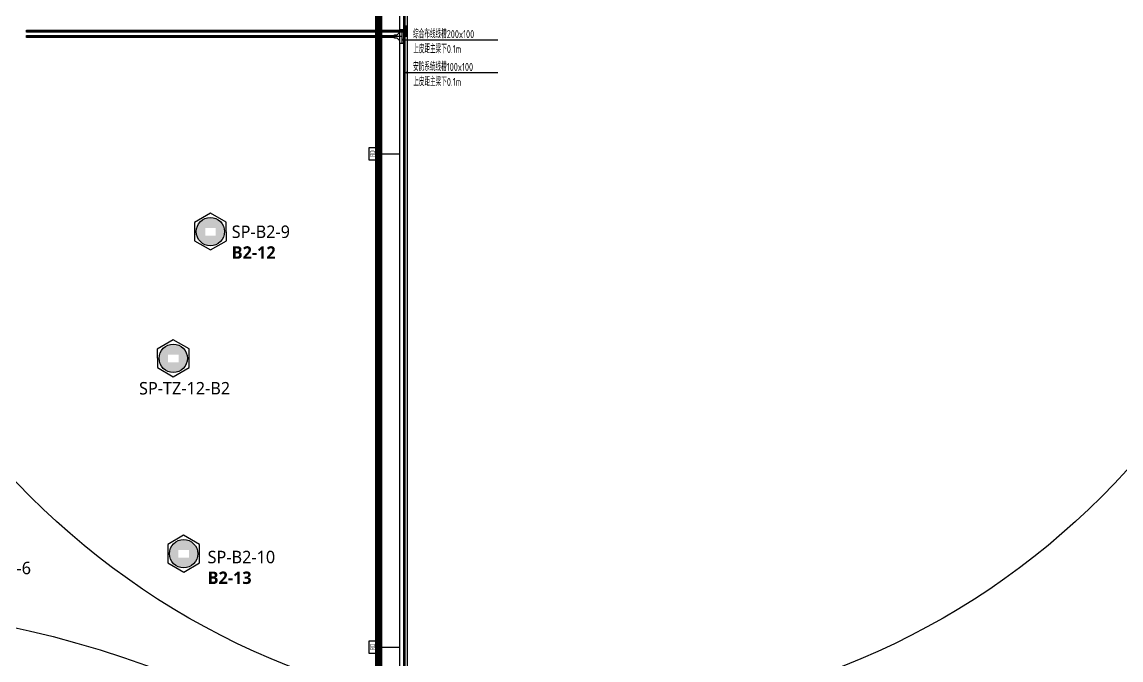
# Model space of a CAD drawing. Extents: x 444086 to 1693832, y -6784 to 371769.
# Drawn here: x 1487082 to 1548860, y 189516 to 225366 of the extents above; entities that cross this region are included whole.
import ezdxf

# ---------------------------------------------------------------- set-up
doc = ezdxf.new("R2010")
doc.units = 0
doc.header["$LTSCALE"] = 1000
doc.header["$MEASUREMENT"] = 0
doc.linetypes.add('SZGX_a-zzgr$0$DASHDOT2', pattern=[6, 3, -1.5, 0, -1.5])
for name, color, linetype in [('AP', 7, 'CONTINUOUS'), ('CABLETRAY_DOTE', 5, 'CONTINUOUS'), ('CABLETRAY_WEAK', 6, 'CONTINUOUS'), ('T-I-CHANNELS', 2, 'CONTINUOUS'), ('T-R-INTEGRATE', 1, 'CONTINUOUS'), ('T-SYSTEM BLOCK', 4, 'CONTINUOUS'), ('T-TEXT', 7, 'CONTINUOUS'), ('WALL', 9, 'CONTINUOUS'), ('WIRE-通讯', 4, 'CONTINUOUS')]:
    doc.layers.add(name, color=color, linetype=linetype)
doc.layers.add('Arc_建筑红线', color=8, linetype='CONTINUOUS', lineweight=40)
doc.styles.add('GBSTYLE', font='gbxwxt.shx', dxfattribs={"width": 0.6, "bigfont": 'gbhzfs.shx'})
doc.styles.get("Standard").update_dxf_attribs({"font": 'GBENOR', "bigfont": 'GBCBIG'})

# ---------------------------------------------------------------- blocks, each defined once
blk = doc.blocks.new('A$C78FD1D7B')
at = {"layer": 'T-SYSTEM BLOCK'}
blk.add_lwpolyline([(-300, 0), (300, 0), (300, 400), (-300, 400)], close=True, dxfattribs=at)
at = {"layer": 'T-TEXT', "style": 'GBSTYLE', "width": 0.7}
blk.add_text('RD', height=250, dxfattribs=at).set_placement((-149, 88))
blk = doc.blocks.new('A$C27A92A3A')
at = {"layer": 'T-TEXT', "linetype": 'ByBlock'}
h = blk.add_hatch(color=7, dxfattribs=at)
edge = h.paths.add_edge_path()
edge.add_arc((-82800, 81671), 37.5, 0, 360)
h = blk.add_hatch(color=7, dxfattribs=at)
edge = h.paths.add_edge_path()
edge.add_arc((-82600, 79826.5), 37.5, 0, 360)
at = {"layer": 'CABLETRAY_WEAK'}
for p, q in [((-82700, 40550.4, 0), (-82700, 86700.4, 0)), ((-82700, 40550.4, 0), (-82700, 86700.4, 0)), ((-82600, 86700.4, 0), (-82600, 40550.4, 0)), ((-82600, 86700.4, 0), (-82600, 40550.4, 0))]:
    blk.add_line(p, q, dxfattribs=at)
at = {"layer": 'T-I-CHANNELS'}
for p, q in [((-83000, 40401.3, 0), (-83000, 86350.4, 0)), ((-82800, 86350.4, 0), (-82800, 40401.3, 0))]:
    blk.add_line(p, q, dxfattribs=at)
at = {"layer": 'T-TEXT', "color": 7, "linetype": 'ByBlock'}
for p, q in [((-82800, 81671), (-77487, 81671)), ((-82600, 79826.5), (-77487, 79826.5))]:
    blk.add_line(p, q, dxfattribs=at)
for centre in [(-82800, 81671), (-82600, 79826.5)]:
    blk.add_circle(centre, 37.5, dxfattribs=at)
at = {"layer": 'T-TEXT', "color": 7, "linetype": 'ByBlock', "style": 'GBSTYLE', "width": 0.7}
for s, p in [('综合布线线槽200x100', (-82258.2, 81760.4)), ('上皮距主梁下0.1m', (-82250.3, 80919.8)), ('安防系统线槽100x100', (-82258.2, 79915.8)), ('上皮距主梁下0.1m', (-82250.3, 79075.2))]:
    blk.add_text(s, height=450, dxfattribs=at).set_placement(p)
blk = doc.blocks.new('A$C52D40F68')
at = {"layer": 'CABLETRAY_WEAK'}
blk.add_blockref('A$C27A92A3A', (189628, -151726, 0), dxfattribs=at)

msp = doc.modelspace()

# ---------------------------------------------------------------- hatches: boundary and pattern name
at = {"layer": 'WALL', "linetype": 'ByBlock'}
h = msp.add_hatch(dxfattribs=at)
h.set_pattern_fill('ESCHER', color=3)
h.set_pattern_definition([(60, (-1379573.87, -2188179.894), (-30.47999999, -7e-09), [27.94, -2.54]), (180, (-1379573.87, -2188179.894), (15.24, -26.3964543), [27.94, -2.54]), (300, (-1379573.87, -2188179.894), (30.47999999, -7e-09), [27.94, -2.54]), (60, (-1379571.33, -2188179.894), (-30.47999999, -7e-09), [5.08, -25.4]), (300, (-1379571.33, -2188179.894), (30.47999999, -7e-09), [5.08, -25.4]), (60, (-1379575.14, -2188177.695), (-30.47999999, -7e-09), [5.08, -25.4]), (180, (-1379575.14, -2188177.695), (15.24, -26.3964543), [5.08, -25.4]), (300, (-1379575.14, -2188182.094), (30.47999999, -7e-09), [5.08, -25.4]), (180, (-1379575.14, -2188182.094), (15.24, -26.3964543), [5.08, -25.4]), (60, (-1379584.03, -2188179.894), (-30.47999999, -7e-09), [5.08, -25.4]), (300, (-1379584.03, -2188179.894), (30.47999999, -7e-09), [5.08, -25.4]), (60, (-1379568.79, -2188188.693), (-30.47999999, -7e-09), [5.08, -25.4]), (180, (-1379568.79, -2188188.693), (15.24, -26.3964543), [5.08, -25.4]), (300, (-1379568.79, -2188171.095), (30.47999999, -7e-09), [5.08, -25.4]), (180, (-1379568.79, -2188171.095), (15.24, -26.3964543), [5.08, -25.4]), (0, (-1379568.79, -2188175.495), (-15.24, 26.3964543), [17.78, -12.7]), (0, (-1379568.79, -2188184.294), (-15.24, 26.3964543), [17.78, -12.7]), (120, (-1379572.6, -2188173.295), (-30.47999999, 7e-09), [17.78, -12.7]), (120, (-1379580.22, -2188177.695), (-30.47999999, 7e-09), [17.78, -12.7]), (240, (-1379580.22, -2188182.094), (15.23999999, -26.3964543), [17.78, -12.7]), (240, (-1379572.6, -2188186.493), (15.23999999, -26.3964543), [17.78, -12.7])])
h.paths.add_polyline_path([(1496878, 213586, 1), (1498470, 213586, 1)])
h.paths.add_polyline_path([(1497968, 213791), (1497968, 213357), (1497380, 213357), (1497380, 213791)], flags=16)
h = msp.add_hatch(dxfattribs=at)
h.set_pattern_fill('ESCHER', color=1)
h.set_pattern_definition([(60, (-1381661.201, -2195298.594), (-30.47999999, -7e-09), [27.94, -2.54]), (180, (-1381661.201, -2195298.594), (15.24, -26.3964543), [27.94, -2.54]), (300, (-1381661.201, -2195298.594), (30.47999999, -7e-09), [27.94, -2.54]), (60, (-1381658.661, -2195298.594), (-30.47999999, -7e-09), [5.08, -25.4]), (300, (-1381658.661, -2195298.594), (30.47999999, -7e-09), [5.08, -25.4]), (60, (-1381662.471, -2195296.394), (-30.47999999, -7e-09), [5.08, -25.4]), (180, (-1381662.471, -2195296.394), (15.24, -26.3964543), [5.08, -25.4]), (300, (-1381662.471, -2195300.794), (30.47999999, -7e-09), [5.08, -25.4]), (180, (-1381662.471, -2195300.794), (15.24, -26.3964543), [5.08, -25.4]), (60, (-1381671.361, -2195298.594), (-30.47999999, -7e-09), [5.08, -25.4]), (300, (-1381671.361, -2195298.594), (30.47999999, -7e-09), [5.08, -25.4]), (60, (-1381656.121, -2195307.393), (-30.47999999, -7e-09), [5.08, -25.4]), (180, (-1381656.121, -2195307.393), (15.24, -26.3964543), [5.08, -25.4]), (300, (-1381656.121, -2195289.795), (30.47999999, -7e-09), [5.08, -25.4]), (180, (-1381656.121, -2195289.795), (15.24, -26.3964543), [5.08, -25.4]), (0, (-1381656.121, -2195294.194), (-15.24, 26.3964543), [17.78, -12.7]), (0, (-1381656.121, -2195302.993), (-15.24, 26.3964543), [17.78, -12.7]), (120, (-1381659.931, -2195291.995), (-30.47999999, 7e-09), [17.78, -12.7]), (120, (-1381667.551, -2195296.394), (-30.47999999, 7e-09), [17.78, -12.7]), (240, (-1381667.551, -2195300.794), (15.23999999, -26.3964543), [17.78, -12.7]), (240, (-1381659.931, -2195305.193), (15.23999999, -26.3964543), [17.78, -12.7])])
h.paths.add_polyline_path([(1494791, 206468, 1), (1496383, 206468, 1)])
h.paths.add_polyline_path([(1495881, 206673), (1495881, 206238), (1495293, 206238), (1495293, 206673)], flags=16)
h = msp.add_hatch(dxfattribs=at)
h.set_pattern_fill('ESCHER', color=3)
h.set_pattern_definition([(60, (-1381077.44, -2206275.648), (-30.47999999, -7e-09), [27.94, -2.54]), (180, (-1381077.44, -2206275.648), (15.24, -26.3964543), [27.94, -2.54]), (300, (-1381077.44, -2206275.648), (30.47999999, -7e-09), [27.94, -2.54]), (60, (-1381074.9, -2206275.648), (-30.47999999, -7e-09), [5.08, -25.4]), (300, (-1381074.9, -2206275.648), (30.47999999, -7e-09), [5.08, -25.4]), (60, (-1381078.71, -2206273.448), (-30.47999999, -7e-09), [5.08, -25.4]), (180, (-1381078.71, -2206273.448), (15.24, -26.3964543), [5.08, -25.4]), (300, (-1381078.71, -2206277.848), (30.47999999, -7e-09), [5.08, -25.4]), (180, (-1381078.71, -2206277.848), (15.24, -26.3964543), [5.08, -25.4]), (60, (-1381087.6, -2206275.648), (-30.47999999, -7e-09), [5.08, -25.4]), (300, (-1381087.6, -2206275.648), (30.47999999, -7e-09), [5.08, -25.4]), (60, (-1381072.36, -2206284.447), (-30.47999999, -7e-09), [5.08, -25.4]), (180, (-1381072.36, -2206284.447), (15.24, -26.3964543), [5.08, -25.4]), (300, (-1381072.36, -2206266.85), (30.47999999, -7e-09), [5.08, -25.4]), (180, (-1381072.36, -2206266.85), (15.24, -26.3964543), [5.08, -25.4]), (0, (-1381072.36, -2206271.25), (-15.24, 26.3964543), [17.78, -12.7]), (0, (-1381072.36, -2206280.048), (-15.24, 26.3964543), [17.78, -12.7]), (120, (-1381076.17, -2206269.05), (-30.47999999, 7e-09), [17.78, -12.7]), (120, (-1381083.79, -2206273.448), (-30.47999999, 7e-09), [17.78, -12.7]), (240, (-1381083.79, -2206277.848), (15.23999999, -26.3964543), [17.78, -12.7]), (240, (-1381076.17, -2206282.247), (15.23999999, -26.3964543), [17.78, -12.7])])
h.paths.add_polyline_path([(1495374, 195490, 1), (1496966, 195490, 1)])
h.paths.add_polyline_path([(1496465, 195695), (1496465, 195261), (1495877, 195261), (1495877, 195695)], flags=16)

# ---------------------------------------------------------------- linework, layer by layer
at = {"layer": 'Arc_建筑红线', "color": 20, "linetype": 'SZGX_a-zzgr$0$DASHDOT2', "ltscale": 0.2, "const_width": 400}
msp.add_lwpolyline([(1507132, 303600), (1515132, 311600), (1532552, 311600), (1532552, 325060), (1380092, 325060), (1380092, 311600), (1261882, 311600), (1260632, 309100), (1260632, 224070), (1365922, 224070), (1365922, 129100), (1507132, 129100), (1507132, 303600)], dxfattribs=at)
msp.add_lwpolyline([(1507132, 303600), (1515132, 311600), (1689632, 311600), (1693632, 307876), (1693632, 298599), (1638632, 298599), (1638632, 222099), (1653632, 222099), (1653632, 129100), (1507132, 129100)], close=True, dxfattribs=at)
at = {"layer": 'CABLETRAY_DOTE', "linetype": 'ByBlock'}
for p, q in [((1508425, 224950), (1508425, 224150)), ((1508025, 224550), (1487342, 224550)), ((1508425, 224550), (1508025, 224550))]:
    msp.add_line(p, q, dxfattribs=at)
at = {"layer": 'CABLETRAY_DOTE'}
for p, q in [((1508675, 225150), (1508675, 224550)), ((1508375, 224850), (1487342, 224850)), ((1508675, 224850), (1508375, 224850))]:
    msp.add_line(p, q, dxfattribs=at)
at = {"layer": 'CABLETRAY_WEAK'}
for p, q in [((1487342, 224800), (1487342, 224900)), ((1487342, 224900), (1508375, 224900)), ((1508375, 224900), (1508375, 224800)), ((1508375, 224800), (1508375, 224900)), ((1508375, 224900), (1508500, 224900)), ((1508500, 224900), (1508625, 225025)), ((1508625, 225025), (1508625, 225150)), ((1508625, 225150), (1508725, 225150)), ((1508725, 225150), (1508725, 224550)), ((1508375, 224800), (1487342, 224800)), ((1508500, 224800), (1508375, 224800)), ((1508625, 224675), (1508500, 224800)), ((1508625, 224550), (1508625, 224675)), ((1508725, 224550), (1508625, 224550))]:
    msp.add_line(p, q, dxfattribs=at)
at = {"layer": 'T-I-CHANNELS', "linetype": 'ByBlock'}
for p, q in [((1508325, 224800), (1508325, 224950)), ((1508325, 224950), (1508525, 224950)), ((1508525, 224950), (1508525, 224150)), ((1487342, 224500), (1487342, 224600)), ((1487342, 224600), (1508025, 224600)), ((1508025, 224500), (1487342, 224500)), ((1508025, 224450), (1508025, 224650)), ((1508025, 224650), (1508175, 224650)), ((1508025, 224600), (1508025, 224500)), ((1508175, 224450), (1508025, 224450)), ((1508175, 224650), (1508325, 224800)), ((1508325, 224300), (1508175, 224450)), ((1508325, 224150), (1508325, 224300)), ((1508525, 224150), (1508325, 224150))]:
    msp.add_line(p, q, dxfattribs=at)
at = {"layer": 'T-R-INTEGRATE', "color": 4}
for p, q in [((1507025, 217963, 0), (1508325, 217963, 0)), ((1507025, 190238, 0), (1508325, 190238, 0))]:
    msp.add_line(p, q, dxfattribs=at)
at = {"layer": 'T-R-INTEGRATE'}
for centre, radius in [((1517663, 228825), 42594), ((1586432, 143810), 50000), ((1474876, 136748), 55842)]:
    msp.add_circle(centre, radius, dxfattribs=at)
at = {"layer": 'WALL', "color": 3, "linetype": 'ByBlock'}
for points in [[(1498572, 213075), (1498569, 214111), (1497671, 214627), (1496775, 214106), (1496778, 213071), (1497676, 212555)], [(1497068, 194980), (1497066, 196015), (1496167, 196531), (1495272, 196011), (1495274, 194975), (1496173, 194460)]]:
    msp.add_lwpolyline(points, close=True, dxfattribs=at)
at = {"layer": 'WALL', "color": 1, "linetype": 'ByBlock'}
msp.add_lwpolyline([(1496484, 205957), (1496482, 206992), (1495584, 207508), (1494688, 206988), (1494691, 205952), (1495589, 205437)], close=True, dxfattribs=at)
at = {"layer": 'WALL', "color": 3, "linetype": 'ByBlock'}
for centre in [(1497674, 213586), (1496170, 195490)]:
    msp.add_circle(centre, 796, dxfattribs=at)
at = {"layer": 'WALL', "color": 1, "linetype": 'ByBlock'}
msp.add_circle((1495587, 206468), 796, dxfattribs=at)

# ---------------------------------------------------------------- block references
at = {"layer": 'T-R-INTEGRATE'}
msp.add_blockref('A$C52D40F68', (1401697, 294425, 0), dxfattribs=at)
at = {"layer": 'WIRE-通讯', "xscale": 1.125, "yscale": 1.125, "zscale": 1.125, "rotation": 90}
for p in [(1507025, 217963, 0), (1507025, 190238, 0)]:
    msp.add_blockref('A$C78FD1D7B', p, dxfattribs=at)

# ---------------------------------------------------------------- texts
at = {"layer": 'AP', "color": 3, "char_height": 700, "attachment_point": 1}
for s, insert in [('{\\fMicrosoft YaHei|b0|i0|c134|p34;SP-B2-9\\P\\fMicrosoft YaHei|b1|i0|c134|p34;\\C1;B2-12}', (1498871, 213930)), ('{\\fMicrosoft YaHei|b0|i0|c134|p34;SP-B2-10\\P\\fMicrosoft YaHei|b1|i0|c134|p34;\\C1;B2-13}', (1497517, 195654)), ('{\\fMicrosoft YaHei|b0|i0|c134|p34;GQ-B2-6\\P\\fMicrosoft YaHei|b1|i0|c134|p34;\\C1;AP-5}', (1483991, 195037))]:
    msp.add_mtext_dynamic_manual_height_columns(s, width=3644.11, gutter_width=12.5, heights=[0], dxfattribs=dict(at, insert=insert))
at = {"layer": 'AP', "color": 1, "insert": (1493662, 205138), "char_height": 700, "attachment_point": 1}
msp.add_mtext_dynamic_manual_height_columns('{\\fMicrosoft YaHei|b0|i0|c134|p34;SP-TZ-12-B2}', width=3644.11, gutter_width=12.5, heights=[0], dxfattribs=at)

doc.saveas('drawing.dxf')
